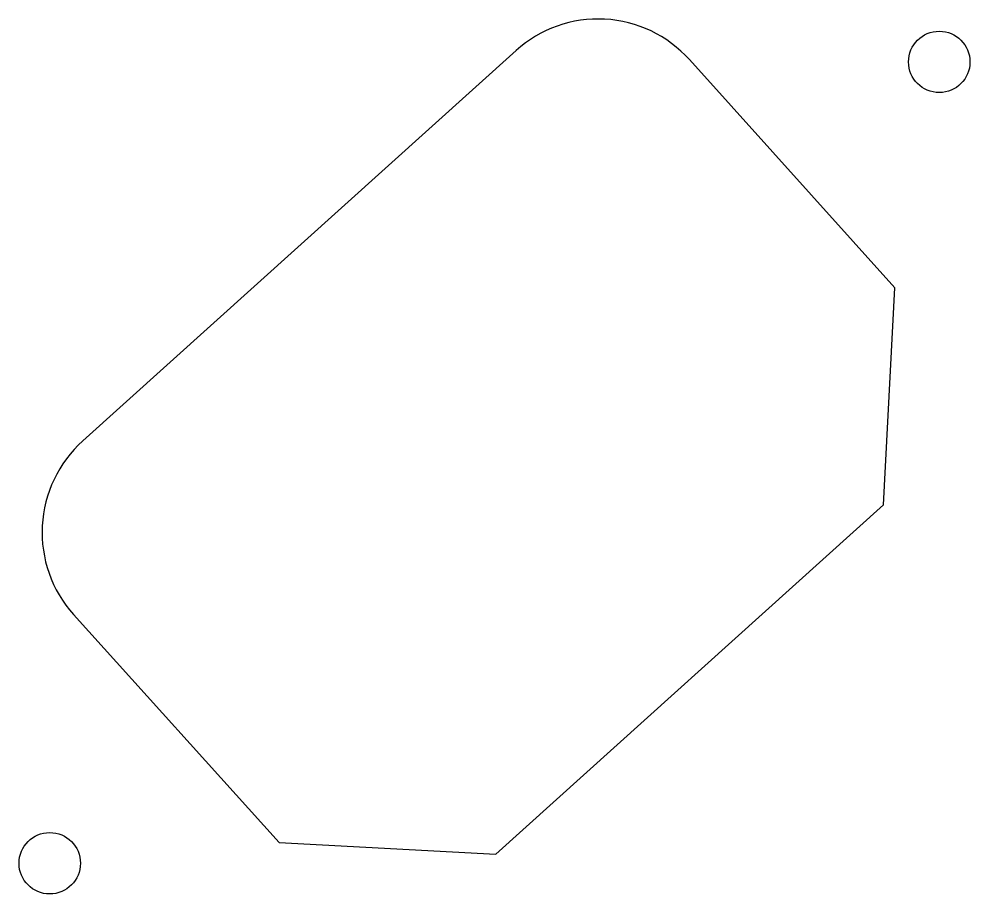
# Model space of a CAD drawing. Header units: millimetres. Extents: x -15.5 to 15.5, y -14 to 14.4.
import ezdxf

# ---------------------------------------------------------------- set-up
doc = ezdxf.new("R2010")
doc.units = ezdxf.units.MM
doc.layers.get('0').update_dxf_attribs({"linetype": 'CONTINUOUS'})

msp = doc.modelspace()

# ---------------------------------------------------------------- linework, layer by layer
msp.add_lwpolyline([(6.352, 13.121, 0.414214), (0.703, 13.417), (-13.417, 0.703, 0.414214), (-13.713, -4.946), (-7.021, -12.377), (0.04, -12.747), (12.673, -1.372), (13.044, 5.689)], format="xyb", close=True)
for centre in [(14.491, 13.048), (-14.491, -13.048)]:
    msp.add_circle(centre, 1)

doc.saveas('drawing.dxf')
